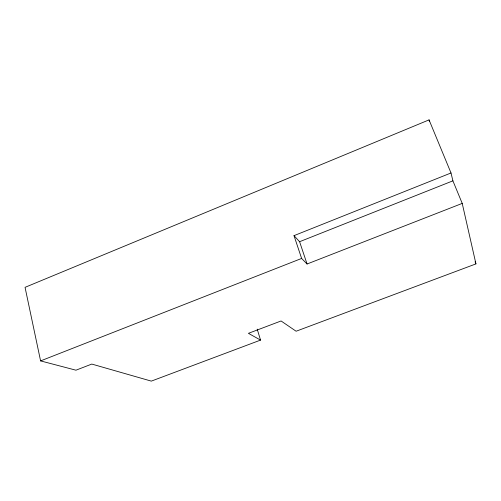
<?xml version="1.0" encoding="UTF-8"?>
<svg xmlns="http://www.w3.org/2000/svg" width="501" height="501" viewBox="0 0 501 501"><rect width="100%" height="100%" fill="white"/><g stroke="black" fill="none" stroke-linecap="round" stroke-linejoin="round"><path stroke-width="0.75" d="M260.545 340.098L248.421 333.334L281.074 320.972L296.104 331.23L475.95 263.895L462.223 203.406L452.904 180.842L451.013 172.977L429.056 119.877L25.05 287.342L40.594 360.902L75.952 370.195L91.796 364.07L151.315 381.123L260.545 340.098L257.201 329.144M462.223 203.406L307.063 264.008L301.615 258.441L294.006 235.652L451.013 172.977M294.006 235.652L299.592 241.714L452.904 180.842M40.594 360.902L301.615 258.441M475.086 261.779L475.95 263.895M299.592 241.714L307.063 264.008M429.056 119.877L429.451 121.38"/></g></svg>
